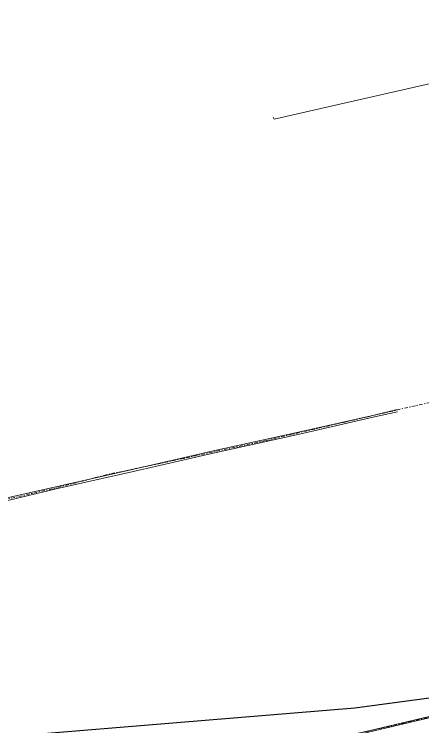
# Model space of a CAD drawing. Header units: metres. Extents: x -703672 to 3951284, y -4124475 to 4104628.
# Drawn here: x 327402.6 to 327542.8, y 4103983 to 4104227.6 of the extents above; entities that cross this region are included whole.
import ezdxf

# ---------------------------------------------------------------- set-up
doc = ezdxf.new("R2010")
doc.units = ezdxf.units.M
doc.header["$MEASUREMENT"] = 0
doc.linetypes.add('DGN Style 7', pattern=[2.6567653376214695, 1.195544401929661, -0.5313530675242938, 0.3985148006432204, -0.5313530675242938])
for name, color, linetype, lineweight in [('C-ANNO-TEXT', 7, 'Continuous', 25), ('V-DTCH-CNTR', 252, 'DGN Style 7', 0), ('V-DTCH-TOP~', 252, 'Continuous', 0)]:
    doc.layers.add(name, color=color, linetype=linetype, lineweight=lineweight)

msp = doc.modelspace()

# ---------------------------------------------------------------- linework, layer by layer
at = {"layer": 'C-ANNO-TEXT', "color": 251, "lineweight": 30, "ltscale": 0.6, "elevation": 5.983413176301609}
msp.add_lwpolyline([(327344.4810744388, 4103975.106158198), (327519.4609574685, 4103989.493506075), (327567.1423479246, 4103995.960552649), (327618.4078448146, 4104000.15195829), (327665.5729307538, 4104001.849001709), (327641.232378814, 4104115.978905268), (327619.7443724439, 4104216.564164684), (327591.7260042686, 4104314.452543943), (327580.4504597362, 4104313.59571581), (327573.2267021704, 4104352.255640398), (327529.2050396148, 4104335.056039902), (327475.0566468335, 4104311.252970103), (327380.3080882658, 4104258.479826458), (327339.8195604153, 4104230.764450457), (327333.9914384905, 4104229.543941272), (327219.5630500407, 4104141.476783445), (327181.6303627212, 4104107.99050281), (327140.7227356881, 4104065.652639747), (327137.3190008439, 4104059.241637646), (327124.9503086815, 4104044.794111523), (327127.0686271138, 4104015.680140578), (327148.2210934783, 4104005.32173222), (327237.5672886667, 4103964.986671002)], dxfattribs=at)
at = {"layer": 'V-DTCH-CNTR'}
msp.add_line((327380.8569517949, 4104056.727956901, 6.224139982300208), (327417.1639441751, 4104065.047964578, 6.221032971881854), dxfattribs=at)
for points in [[(327639.6792151145, 4104115.625070189, 6.48017118695244), (327618.7097438695, 4104110.999676561, 6.335194720176808), (327586.6895217352, 4104103.584241001, 6.369929983379123), (327560.8899827407, 4104097.778014617, 6.228864930732598), (327540.2248673765, 4104093.196346359, 6.237299896890818), (327516.03927938, 4104087.626226651, 6.06091454996978), (327488.750712842, 4104081.234790874, 6.015237661472135), (327460.536865619, 4104075.076819257, 5.956000673613879), (327434.1354825435, 4104069.517348347, 6.433123132989927), (327417.1639441751, 4104065.047964578, 6.221032971881854)], [(327656.9358702253, 4104011.814477735, 6.944697882787935), (327638.0933888601, 4104007.502782538, 6.94320715410425), (327619.2293077927, 4104003.304847222, 6.955022303658289), (327595.7251508366, 4103997.844846716, 6.894650339895051), (327573.3689242057, 4103992.669108416, 6.878674937775259), (327546.8382584796, 4103986.738949341, 6.840173244908549), (327524.2516610553, 4103981.531873058, 6.841273391035536), (327499.4989419662, 4103976.074247209, 6.801173427240236), (327471.486436302, 4103969.5582176, 6.816221376232953), (327457.2210690441, 4103966.16652072, 6.964355606078847)]]:
    msp.add_polyline3d(points, dxfattribs=at)
at = {"layer": 'V-DTCH-TOP~', "linetype": 'Continuous'}
for p, q in [((327380.7183337423, 4104057.172218148, 6.186580123232979), (327416.8321545615, 4104065.397115524, 6.352141143475457)), ((327381.1090192792, 4104056.048291865, 6.381612680935156), (327417.0242645334, 4104064.652843649, 6.382671292611114))]:
    msp.add_line(p, q, dxfattribs=at)
for points in [[(327622.9856327794, 4104221.670128768, 7.82657136792011), (327610.9534629283, 4104218.959716006, 7.786554017698357), (327592.1911733176, 4104214.507316274, 7.769744402630685), (327566.9531516578, 4104208.767349774, 7.793404394063352), (327538.4492356147, 4104202.242269274, 7.765199193811782), (327514.3385180687, 4104196.771134447, 7.726732420239493), (327491.7570475454, 4104191.615230618, 7.731462355639252), (327491.4464368077, 4104192.251171106, 7.805339488256529)], [(327416.8321545615, 4104065.397115524, 6.352141143475457), (327443.600023733, 4104071.451749112, 6.423416084684376), (327471.4429491506, 4104077.821478751, 6.404959994499904), (327499.0622158195, 4104083.961797028, 6.400096323411624), (327526.1083709883, 4104090.023762977, 6.495657543221753), (327533.9736713837, 4104091.890670532, 6.46449339841876)], [(327417.0242645334, 4104064.652843649, 6.382671292611114), (327443.9274308783, 4104070.761777216, 6.424433923923644), (327471.8467383579, 4104077.188513671, 6.453287794155955), (327499.463174484, 4104083.229012503, 6.475732485140412), (327526.213504056, 4104089.443051072, 6.545997424813791), (327534.0663772099, 4104091.129781941, 6.507031010359199)], [(327656.8044122268, 4104012.07287873, 7.470838321674755), (327638.0634056528, 4104007.801016474, 7.468894618710898), (327619.1106520001, 4104003.473741107, 7.440613226178662), (327595.6393190263, 4103998.03722836, 7.4080148088469), (327573.2447952409, 4103993.016301569, 7.380679016058444), (327546.8906018665, 4103986.99048976, 7.334572006790268), (327524.2193874812, 4103981.622597525, 7.331576708050818), (327499.4196986829, 4103976.147619818, 7.296001721986016), (327471.3888442361, 4103969.820379193, 7.30904399544859), (327457.2394943602, 4103966.61716272, 7.343157823752932)], [(327657.099829733, 4104011.550992022, 7.426899388192524), (327638.1460326198, 4104007.312834619, 7.425605475561689), (327619.4178625901, 4104002.868446174, 7.402940320412917), (327595.729001399, 4103997.641882699, 7.395247486070204), (327573.4158747558, 4103992.478117821, 7.379081899920294), (327546.8803032363, 4103986.548763419, 7.333719239672945), (327524.1902161118, 4103981.190176324, 7.323275427653257), (327499.5653425037, 4103975.654266034, 7.318120379120835), (327471.5441675737, 4103969.3047436, 7.299936984044727), (327457.4641913366, 4103965.91136161, 7.306067769515018)]]:
    msp.add_polyline3d(points, dxfattribs=at)

doc.saveas('drawing.dxf')
